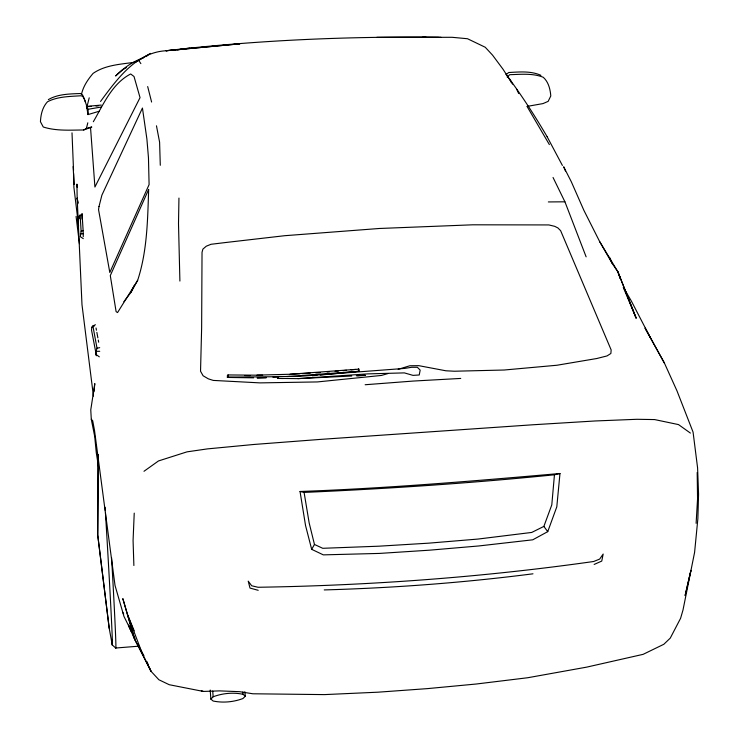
<?xml version="1.0" encoding="UTF-8"?>
<svg xmlns="http://www.w3.org/2000/svg" width="739" height="739" viewBox="0 0 739 739"><rect width="100%" height="100%" fill="white"/><g stroke="black" fill="none" stroke-linecap="round" stroke-linejoin="round"><path stroke-width="1.11" d="M98.195 454.559L97.714 534.971L109.215 628.335L112.273 644.971L115.718 648.02L138.636 646.191M98.222 455.039L97.714 534.971L109.215 628.335M178.949 198.07L178.505 223.621L179.9 281.06M228.083 374.941L227.418 375.283L227.363 377.435L228.028 377.093L228.083 374.941L262.678 375.236M99.377 111.183L87.996 114.6L88.181 109.27L86.703 107.903M134.23 513.125L133.075 540.486L133.879 565.52M696.12 523.323L697.561 498.89L697.191 472.489M92.883 325.964L91.793 327.285L91.525 330.093L96.449 355.745L95.848 354.332L96.079 351.339L97.021 348.208L92.883 325.964L95.433 324.744M559.977 473.496L554.453 474.789L551.793 504.894L543.858 526.417L531.729 532.44L477.884 539.073L428.638 543.165L378.774 546.195L322.731 548.301L314.463 544.458L309.17 522.963L304.089 492.414L300.034 491.49L305.549 525.558L311.673 549.326L323.322 554.869L379.486 553.419L429.451 550.186L478.798 545.955L532.745 539.812L547.747 531.646L556.8 506.825L559.977 473.496C473.44 481.061 386.866 488.34 300.034 491.49M72.006 132.835L73.53 170.21M93.955 391.818L94.814 383.596L90.768 409.859L91.294 419.309L94.712 436.481L96.273 452.665L98.61 467.344M277.467 378.396L277.688 376.502L297.762 376.474L404.556 368.419L411.669 367.283L417.359 367.283L420.168 370.11L419.235 374.978L413.009 375.375L404.372 372.89L367.874 373.879L297.946 378.627L277.467 378.396L283.249 378.525M277.559 378.534L277.688 376.502M86.851 107.164L89.216 97.816M87.996 114.6L86.398 104.993L84.246 98.62L82.805 96.504L81.161 95.747C69.891 96.513 57.716 96.458 47.518 101.751C42.492 107.081 40.774 114.582 40.442 121.713L43.259 126.997C56.136 131.145 70.214 130.064 83.618 129.981L86.371 128.503L87.802 122.813M81.475 94.435C83.138 86.481 87.876 79.479 93.096 73.392C105.197 64.977 120.466 64.321 134.553 62.261M137.657 280.33C147.264 251.075 147.615 219.88 148.659 189.396L110.296 275.601L116.106 311.655L117.556 312.569L137.657 280.33L130.932 292.395L123.866 301.743M83.285 238.66L80.283 236.628L81.124 231.279L80.117 214.873L79.175 216.167L79.193 218.689M130.932 292.395L134.138 285.67M93.326 121.732C103.405 104.504 112.014 83.609 130.674 73.974L134.018 76.505L140.04 97.631L94.915 187.032L90.555 127.884M311.673 549.326L314.463 544.458M507.203 77.05L509.734 74.685C520.838 74.38 532.764 73.059 543.248 77.272C548.495 81.964 550.259 89.188 550.786 95.968L548.153 101.372L542.971 103.599L526.935 106.434M100.532 101.455C116.753 79.563 136.031 52.367 165.979 50.76C257.181 40.109 349.187 36.174 440.989 37.319M210.846 699.094L213.155 696.775C222.615 693.237 233.154 692.212 243.066 694.29L245.302 696.23L242.928 698.549C233.496 702.05 223.03 703.066 213.155 701.025L210.846 699.094L210.199 690.05M506.446 74.251L508.755 72.514C519.397 71.932 531.045 70.805 540.93 75.341M143.985 471.288L158.479 460.951L187.013 451.852L207.41 448.896L253.671 444.49L320.606 439.382L532.717 424.786L594.95 420.981L636.889 419.29L654.625 419.576L678.504 424.592L690.392 433.072M48.349 99.608C57.836 94.01 69.678 93.955 80.459 93.511L82.657 95.054L85.548 102.25M145.916 56.672L147.735 55.397M136.096 61.965L150.359 53.384M126.397 67.563L122.462 69.928L115.607 75.978C123.45 68.117 132.761 61.429 143.348 57.891M79.175 216.167L81.059 215.049M91.793 327.285L94.37 325.964M398.164 369.324L409.849 365.759L418.782 365.666L445.885 370.784L454.393 371.227L504.183 370.017L556.975 365.242L596.696 358.535L607.024 355.93L610.876 353.482L611.153 349.926L560.633 230.679L557.88 227.917L554.703 226.328L548.865 224.933L472.757 224.804L379.366 228.48L284.7 235.704L226.023 242.475L211.003 244.286L206.264 246.207L202.892 249.126L202.033 252.304L201.636 327.931L200.537 371.218L203.086 375.754L208.333 378.839L213.229 380.409L260.063 382.885L317.364 381.934L381.472 375.44L387.763 373.611M594.147 564.439L601.758 561.077L603.172 554.047L599.671 559.09L593.694 561.492C482.475 577.261 370.313 585.482 258.013 587.265L251.676 585.768L248.221 581.159L250.004 588.087L258.197 590.295M83.618 129.981L91.747 127.145M81.124 231.279L83.138 230.651L82.047 213.617L82.038 219.178M86.371 128.503L91.599 126.932M97.021 348.208L99.7 347.672M88.181 109.27L101.188 107.035M177.536 49.901L189.849 48.035M532.976 573.806C463.704 582.711 394.026 587.948 324.227 589.925M256.996 375.126L289.956 374.257L359.052 369.121L359.108 371.274L320.31 375.052M312.44 375.791L316.939 375.366M86.38 106.434L101.271 105.067M327.091 372.077L329.372 371.865M335.081 371.338L338.508 371.024M343.072 370.599L346.499 370.285M351.062 369.86L355.625 369.435M80.246 233.967L83.221 233.69L83.138 230.651M287.683 376.521L359.108 371.274M554.453 474.789C471.186 483.204 387.679 488.728 304.089 492.414M365.14 384.742L413.286 381.056L460.739 378.433M86.823 106.693L91.405 106.37M95.996 106.046L98.287 105.889M289.956 374.257L300.062 373.703M302.316 373.574L310.177 373.14M315.802 372.825L320.292 372.585M297.946 378.627L351.736 376.012M356.318 375.791L365.472 375.347L357.473 375.717M266.132 377.472L257.061 377.878L266.142 377.888M272.94 377.176L278.612 376.927M131.967 632.316L128.512 625.277L134.729 639.503L150.95 671.206L158.876 679.751L169.231 684.711L203.373 691.436L219.566 690.882L239.51 691.676L252.904 693.782L324.476 694.605L378.072 692.184L427.456 688.619L476.239 684.018L527.738 677.737L586.646 667.141L643.115 654.348L663.834 644.279L670.273 638.099L680.601 618.284L683.002 609.989L694.595 552.347L697.865 518.695L698.558 494.234L697.588 467.852L693.071 432.112L676.979 390.857L664.49 363.228L645.156 328.255L664.49 363.228M278.575 376.724L228.028 377.093M286.538 376.511L289.947 376.419M96.079 351.339L99.747 351.274M548.347 201.932L564.929 201.812L586.129 256.849M438.615 37.412L376.668 37.44L452 37.292L467.51 38.733L485.246 47.259L492.571 55.166L503.019 69.226L512.57 84.117M244.544 375.532L250.244 375.615M227.363 377.435L253.634 377.823M422.81 37.135L426.255 37.319M201.313 690.725L203.373 691.436M95.848 354.332L99.322 356.845M91.294 419.309L92.689 420.74L94.518 430.44L115.025 585.464L123.986 616.492L131.93 632.408L128.512 625.277M143.902 655.65L134.729 639.503L122.877 598.775L134.729 639.503M505.947 74.26C520.921 94.195 534.537 115.238 547.156 136.761M623.263 287.314L636.14 318.121L617.896 271.823L599.671 241.598L583.875 210.319L571.293 181.72L563.681 166.792L565.474 171.005M543.858 526.417L547.747 531.646M599.662 241.598L612.234 263.49L617.896 271.823L636.14 318.121M138.729 60.367L140.863 63.628M549.373 144.595L527.323 106.896M624.113 288.635L631.429 301.198L650.791 338.527M122.572 612.068L123.699 614.054M547.146 136.761L562.397 165.444M553.049 177.489L564.919 201.812M133.002 634.478L134.997 638.561M138.987 646.736L142.479 653.886L138.276 645.212M516.773 89.336L518.649 93.502M609.536 257.283L612.225 263.49M510.039 79.35L511.397 82.5M134.239 630.894L127.644 614.977L142.193 653.211L150.95 671.206L149.186 666.957M146.987 661.654L148.308 664.841M617.896 271.823L620.104 278.381L619.707 276.469M147.68 86.565L151.606 102.047M78.611 226.134L73.9 187.29L73.604 173.628M156.465 125.806L159.596 142.174L160.289 165.287M96.042 328.014L96.449 330.204M96.855 332.384L97.871 337.843M98.278 340.032L98.684 342.212M77.937 202.56L77.17 198.043L76.93 184.103L77.225 187.383M78.029 203.733L77.17 198.043L81.992 304.727L93.437 396.122M76.08 216.407L79.415 243.667M244.84 691.722L245.302 696.23M242.835 692.018L243.066 694.29M212.73 691.085L213.155 696.775M73.124 166.58L74.149 184.454M358.47 368.826L358.526 370.987M83.221 233.69L83.258 236.674M111.58 557.76A113.012 1.173 86.6 0 1 115.718 648.02M105.446 512.848A109.741 0.979 86.6 0 1 111.34 617.361A109.741 0.979 86.6 0 1 111.691 639.521M105.104 507.259A109.741 0.979 86.6 0 1 105.307 510.603M98.998 206.56L98.555 209.654L109.806 272.488L149.093 184.593L148.465 157.776L146.904 139.089L142.442 108.042L101.88 195.188L98.998 206.56M689.099 578.203L685.118 595.579L690.947 570.342L689.099 578.203M166.885 50.658L165.979 50.76L239.852 43.832L166.885 50.658"/></g></svg>
